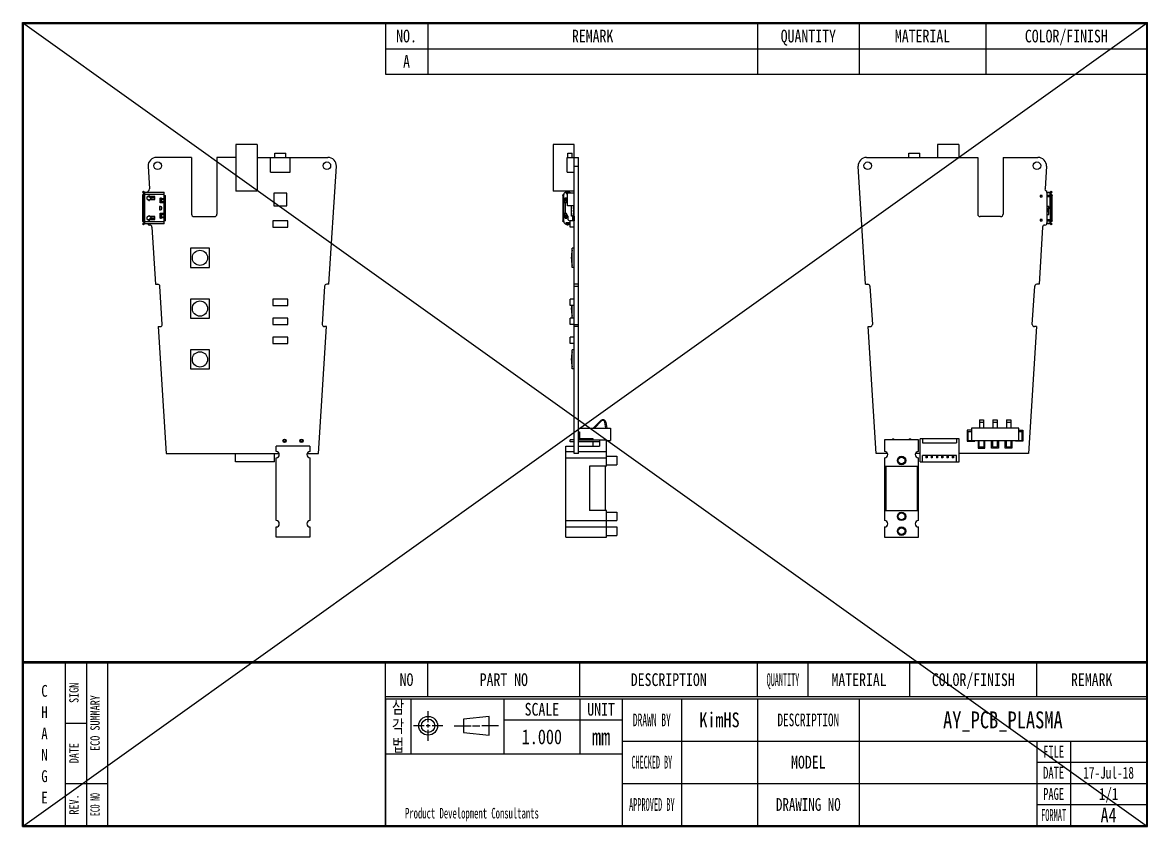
# Model space of a CAD drawing. Header units: millimetres. Extents: x 63 to 960, y -930 to -270.
# Drawn here: x 381.7 to 647.7, y -461.3 to -271.3 of the extents above; entities that cross this region are included whole.
import ezdxf

# ---------------------------------------------------------------- set-up
doc = ezdxf.new("R2010")
doc.units = ezdxf.units.MM
doc.header["$LTSCALE"] = 16.335
doc.layers.get('0').update_dxf_attribs({"linetype": 'CONTINUOUS'})
for name, color, linetype in [('3_ALL_AXES', 7, 'CONTINUOUS'), ('5_ALL_CURVES', 7, 'CONTINUOUS'), ('7_ALL_FEATURES', 7, 'CONTINUOUS')]:
    doc.layers.add(name, color=color, linetype=linetype)
doc.styles.get("Standard").update_dxf_attribs({"font": 'txt', "width": 0.5})
doc.styles.add('TEXTSTYLE_10', font='txt', dxfattribs={"width": 0.75})
doc.styles.add('TEXTSTYLE_3', font='txt', dxfattribs={"width": 0.6})
doc.styles.add('TEXTSTYLE_4', font='txt', dxfattribs={"width": 0.8})
doc.styles.add('TEXTSTYLE_5', font='txt', dxfattribs={"width": 0.55})
doc.styles.add('TEXTSTYLE_6', font='txt', dxfattribs={"width": 0.65})
doc.styles.add('TEXTSTYLE_7', font='txt', dxfattribs={"width": 0.45})
doc.styles.add('TEXTSTYLE_8', font='txt', dxfattribs={"width": 0.7})
doc.styles.add('TEXTSTYLE_9', font='txt', dxfattribs={"width": 0.4})

# ---------------------------------------------------------------- blocks, each defined once
blk = doc.blocks.new('SYMBOL_2_BL0', base_point=(117.48, 33.77))
at = {"color": 3, "linetype": 'Continuous'}
for p, q in [((110.91, 34.68), (110.91, 37.27)), ((125.33, 36.01), (119.3, 35.35)), ((119.3, 35.35), (119.3, 32.2)), ((125.33, 31.54), (125.33, 36.01)), ((109.96, 33.8), (107.42, 33.8)), ((111.38, 33.8), (110.43, 33.8)), ((110.91, 33.36), (110.91, 34.19)), ((110.91, 30.27), (110.91, 32.86)), ((114.39, 33.8), (111.86, 33.8)), ((117.09, 33.8), (121.05, 33.8)), ((119.3, 32.2), (125.33, 31.54)), ((121.36, 33.8), (123.11, 33.8)), ((127.54, 33.8), (123.58, 33.8))]:
    blk.add_line(p, q, dxfattribs=at)
for radius in [2.22, 1.58]:
    blk.add_circle((110.91, 33.8), radius, dxfattribs=at)

msp = doc.modelspace()

# ---------------------------------------------------------------- linework, layer by layer
at = {"color": 7, "linetype": 'Continuous'}
for p, q in [((381.73, -461.26), (381.73, -271.26)), ((381.73, -271.26), (647.73, -271.26)), ((647.73, -461.26), (647.73, -271.26)), ((381.83, -461.16), (381.83, -271.36)), ((381.83, -271.36), (647.63, -271.36)), ((381.93, -461.06), (381.93, -271.46)), ((381.93, -271.46), (647.53, -271.46)), ((647.53, -461.06), (647.53, -271.46)), ((647.63, -461.16), (647.63, -271.36)), ((381.93, -422.28), (647.53, -422.28)), ((381.93, -422.31), (647.53, -422.31)), ((381.93, -422.33), (647.53, -422.33)), ((381.93, -422.36), (647.53, -422.36)), ((381.93, -422.38), (647.53, -422.38)), ((381.93, -422.41), (647.53, -422.41)), ((381.93, -422.43), (647.53, -422.43)), ((381.93, -422.46), (647.53, -422.46)), ((381.93, -422.48), (647.53, -422.48)), ((381.93, -422.51), (647.53, -422.51)), ((381.93, -422.53), (647.53, -422.53)), ((381.93, -422.56), (647.53, -422.56)), ((381.73, -461.26), (647.73, -461.26)), ((381.83, -461.16), (647.63, -461.16)), ((381.93, -461.06), (647.53, -461.06))]:
    msp.add_line(p, q, dxfattribs=at)
at = {"color": 1}
for p, q in [((381.73, -461.26), (647.73, -271.26)), ((381.73, -271.26), (647.73, -461.26))]:
    msp.add_line(p, q, dxfattribs=at)
at = {"color": 2, "linetype": 'Continuous'}
for p, q in [((467.53, -271.46), (647.53, -271.46)), ((467.53, -271.46), (467.53, -283.46)), ((477.53, -271.46), (477.53, -283.46)), ((555.53, -271.46), (555.53, -283.46)), ((579.53, -271.46), (579.53, -283.46)), ((609.53, -271.46), (609.53, -283.46)), ((647.53, -271.46), (647.53, -283.46)), ((467.53, -277.46), (647.53, -277.46)), ((467.53, -283.46), (647.53, -283.46)), ((381.93, -461.06), (381.93, -422.56)), ((381.93, -422.56), (401.93, -422.56)), ((391.93, -461.06), (391.93, -422.56)), ((396.93, -461.06), (396.93, -422.56)), ((401.93, -461.06), (401.93, -422.56)), ((467.53, -430.56), (467.53, -422.56)), ((467.53, -422.56), (647.53, -422.56)), ((477.53, -430.56), (477.53, -422.56)), ((513.53, -430.56), (513.53, -422.56)), ((555.53, -430.56), (555.53, -422.56)), ((567.53, -430.56), (567.53, -422.56)), ((591.53, -430.56), (591.53, -422.56)), ((621.53, -430.56), (621.53, -422.56)), ((647.53, -430.56), (647.53, -422.56)), ((467.53, -430.56), (647.53, -430.56)), ((467.53, -430.56), (647.53, -430.56)), ((467.53, -461.06), (467.53, -430.56)), ((467.53, -431.06), (647.53, -431.06)), ((467.53, -431.06), (467.53, -461.06)), ((473.53, -431.06), (473.53, -444.06)), ((495.53, -431.06), (495.53, -444.06)), ((513.53, -431.06), (513.53, -444.06)), ((523.53, -431.06), (523.53, -461.06)), ((537.53, -431.06), (537.53, -461.06)), ((555.53, -431.06), (555.53, -461.06)), ((579.53, -431.06), (579.53, -461.06)), ((647.53, -431.06), (647.53, -461.06)), ((495.53, -436.06), (523.53, -436.06)), ((391.93, -436.81), (396.93, -436.81)), ((523.53, -441.06), (647.53, -441.06)), ((621.53, -441.06), (621.53, -461.06)), ((629.53, -441.06), (629.53, -461.06)), ((467.53, -444.06), (523.53, -444.06)), ((621.53, -446.06), (647.53, -446.06)), ((391.93, -451.06), (401.93, -451.06)), ((523.53, -451.06), (647.53, -451.06)), ((621.53, -456.06), (647.53, -456.06)), ((381.93, -461.06), (401.93, -461.06)), ((467.53, -461.06), (647.53, -461.06))]:
    msp.add_line(p, q, dxfattribs=at)
at = {"layer": '3_ALL_AXES', "color": 7, "linetype": 'Continuous'}
for p, q in [((516.69, -367.12), (518.44, -365.33)), ((518.58, -365.47), (516.97, -367.12)), ((519.69, -367.12), (519.43, -365.72)), ((519.63, -365.69), (519.9, -367.12)), ((607.98, -365.12), (608.98, -365.12)), ((607.98, -365.12), (607.98, -367.12)), ((607.98, -365.69), (608.98, -365.69)), ((608.98, -365.12), (608.98, -367.12)), ((611.18, -365.12), (612.18, -365.12)), ((611.18, -365.12), (611.18, -367.12)), ((611.18, -365.69), (612.18, -365.69)), ((612.18, -365.12), (612.18, -367.12)), ((614.38, -365.12), (615.38, -365.12)), ((614.38, -365.12), (614.38, -367.12)), ((614.38, -365.69), (615.38, -365.69)), ((615.38, -365.12), (615.38, -367.12)), ((516.69, -369.62), (513.19, -369.62)), ((516.69, -369.87), (516.69, -369.62)), ((593.95, -375.12), (593.95, -369.62)), ((603.2, -375.12), (603.2, -369.62)), ((441.69, -372.62), (441.69, -371.37)), ((449.69, -371.37), (449.69, -372.62)), ((510.19, -392.87), (510.19, -371.37)), ((516.69, -371.37), (516.69, -370.37)), ((519.79, -376.12), (519.79, -369.87)), ((585.58, -369.87), (585.58, -372.62)), ((593.58, -372.62), (593.58, -369.87)), ((432.06, -375.12), (432.06, -373.12)), ((441.31, -375.12), (441.31, -373.12)), ((441.69, -388.97), (441.69, -374.12)), ((449.69, -374.12), (449.69, -388.97)), ((510.19, -372.62), (512.19, -372.62)), ((510.19, -374.12), (519.79, -374.12)), ((513.19, -372.62), (519.79, -372.62)), ((519.79, -373.77), (522.29, -373.77)), ((522.29, -373.77), (522.29, -375.77)), ((585.58, -374.12), (585.58, -388.97)), ((593.58, -388.97), (593.58, -374.12)), ((595.3, -373.62), (595.3, -374.12)), ((595.6, -374.12), (595.3, -374.12)), ((595.6, -373.62), (595.6, -374.12)), ((596.55, -373.62), (596.55, -374.12)), ((596.85, -374.12), (596.55, -374.12)), ((596.85, -373.62), (596.85, -374.12)), ((597.8, -373.62), (597.8, -374.12)), ((598.1, -374.12), (597.8, -374.12)), ((598.1, -373.62), (598.1, -374.12)), ((599.05, -373.62), (599.05, -374.12)), ((599.35, -374.12), (599.05, -374.12)), ((599.35, -373.62), (599.35, -374.12)), ((600.3, -373.62), (600.3, -374.12)), ((600.6, -374.12), (600.3, -374.12)), ((600.6, -373.62), (600.6, -374.12)), ((601.55, -373.62), (601.55, -374.12)), ((601.85, -374.12), (601.55, -374.12)), ((601.85, -373.62), (601.85, -374.12)), ((441.31, -375.12), (432.06, -375.12)), ((519.79, -376.12), (515.79, -376.12)), ((515.79, -376.12), (515.79, -386.62)), ((519.49, -376.12), (519.49, -386.62)), ((519.79, -375.77), (522.29, -375.77)), ((585.58, -376.12), (593.58, -376.12)), ((585.88, -376.12), (585.88, -386.62)), ((593.28, -376.12), (593.28, -386.62)), ((519.79, -386.62), (515.79, -386.62)), ((519.79, -392.87), (519.79, -386.62)), ((519.79, -386.97), (522.29, -386.97)), ((522.29, -386.97), (522.29, -388.97)), ((585.58, -386.62), (593.58, -386.62)), ((441.69, -392.87), (441.69, -390.47)), ((449.69, -390.47), (449.69, -392.87)), ((510.19, -388.97), (522.29, -388.97)), ((510.19, -390.47), (522.29, -390.47)), ((522.29, -390.47), (522.29, -392.47)), ((585.58, -390.47), (585.58, -392.87)), ((593.58, -392.87), (593.58, -390.47)), ((519.79, -392.47), (522.29, -392.47))]:
    msp.add_line(p, q, dxfattribs=at)
for centre, radius in [((413.69, -305.12), 0.9), ((453.69, -305.12), 0.9), ((581.58, -305.12), 0.9), ((621.58, -305.12), 0.9), ((443.69, -370.12), 0.4), ((447.69, -370.12), 0.4), ((589.58, -374.77), 1), ((589.58, -374.77), 0.8), ((589.58, -387.97), 1), ((589.58, -387.97), 0.8), ((589.58, -391.47), 1), ((589.58, -391.47), 0.8)]:
    msp.add_circle(centre, radius, dxfattribs=at)
for centre, radius, start, end in [((518.94, -365.82), 0.7, 10.6458, 135.6458), ((518.94, -365.82), 0.5, 10.6458, 135.6458), ((587.58, -370.12), 0.4, 38.9697, 141.0303), ((591.58, -370.12), 0.4, 38.9697, 141.0303), ((441.69, -373.37), 0.75, 270, 90), ((449.69, -373.37), 0.75, 90, 270), ((585.58, -373.37), 0.75, 270, 90), ((593.58, -373.37), 0.75, 90, 270), ((441.69, -389.72), 0.75, 270, 90), ((449.69, -389.72), 0.75, 90, 270), ((585.58, -389.72), 0.75, 270, 90), ((593.58, -389.72), 0.75, 90, 270)]:
    msp.add_arc(centre, radius, start, end, dxfattribs=at)
at = {"layer": '5_ALL_CURVES', "color": 4, "linetype": 'Continuous'}
for p, q in [((606.08, -367.62), (605.08, -367.62)), ((605.08, -367.62), (605.08, -370.22)), ((617.28, -367.62), (618.28, -367.62)), ((618.28, -367.62), (618.28, -370.22)), ((605.08, -370.22), (606.88, -370.22)), ((606.88, -370.22), (606.88, -370.02)), ((607.68, -370.02), (607.68, -371.82)), ((607.68, -371.82), (609.28, -371.82)), ((609.28, -371.82), (609.28, -370.02)), ((610.88, -371.82), (610.88, -370.02)), ((612.48, -371.82), (610.88, -371.82)), ((612.48, -370.02), (612.48, -371.82)), ((614.08, -371.82), (614.08, -370.02)), ((615.68, -371.82), (614.08, -371.82)), ((615.68, -370.02), (615.68, -371.82)), ((616.48, -370.22), (616.48, -370.02)), ((618.28, -370.22), (616.48, -370.22))]:
    msp.add_line(p, q, dxfattribs=at)
at = {"layer": '7_ALL_FEATURES', "color": 7, "linetype": 'Continuous'}
for p, q in [((432.19, -300.12), (432.19, -311.12)), ((437.19, -300.12), (432.19, -300.12)), ((437.19, -300.12), (437.19, -311.12)), ((507.19, -300.12), (507.19, -311.12)), ((512.19, -300.12), (507.19, -300.12)), ((512.19, -373.12), (512.19, -300.12)), ((598.08, -300.12), (598.08, -303.12)), ((603.08, -300.12), (598.08, -300.12)), ((603.08, -300.12), (603.08, -303.12)), ((421.69, -303.12), (413.43, -303.12)), ((421.69, -303.12), (421.69, -316.52)), ((427.69, -303.12), (427.69, -316.52)), ((432.19, -303.12), (427.69, -303.12)), ((437.19, -303.12), (453.94, -303.12)), ((440.34, -306.62), (440.34, -303.12)), ((441.39, -303.12), (441.39, -302.12)), ((441.39, -302.12), (443.99, -302.12)), ((443.99, -303.12), (443.99, -302.12)), ((445.04, -306.62), (445.04, -303.12)), ((510.49, -306.62), (510.49, -303.12)), ((510.49, -303.12), (513.19, -303.12)), ((510.69, -303.12), (510.69, -302.12)), ((510.69, -302.12), (511.69, -302.12)), ((511.69, -303.12), (511.69, -302.12)), ((513.19, -373.12), (513.19, -303.12)), ((581.32, -303.12), (607.58, -303.12)), ((591.28, -303.12), (591.28, -302.12)), ((591.28, -302.12), (593.88, -302.12)), ((593.88, -303.12), (593.88, -302.12)), ((607.58, -303.12), (607.58, -316.52)), ((613.58, -303.12), (613.58, -316.52)), ((613.58, -303.12), (621.83, -303.12)), ((411.43, -305.24), (411.77, -310.59)), ((454.19, -333.12), (455.94, -305.24)), ((512.19, -305.24), (513.19, -305.24)), ((581.07, -333.12), (579.32, -305.24)), ((623.83, -305.24), (623.5, -310.59)), ((440.34, -306.62), (445.04, -306.62)), ((510.49, -306.62), (512.19, -306.62)), ((410.1, -311.32), (410.34, -311.13)), ((410.46, -311.28), (410.34, -311.13)), ((437.19, -311.12), (432.19, -311.12)), ((512.19, -311.12), (507.19, -311.12)), ((510.7, -311.13), (510.51, -311.13)), ((624.73, -311.37), (624.93, -311.13)), ((624.93, -311.13), (625.16, -311.32)), ((410.3, -311.56), (410.1, -311.32)), ((410.11, -312.12), (410.11, -318.12)), ((410.34, -312.12), (410.11, -312.12)), ((410.23, -311.47), (410.46, -311.28)), ((415.24, -311.92), (410.23, -311.92)), ((410.54, -311.37), (410.3, -311.56)), ((410.34, -312.12), (410.34, -318.12)), ((410.46, -311.28), (410.54, -311.37)), ((410.54, -311.37), (410.54, -318.87)), ((410.54, -311.37), (415.24, -311.37)), ((411.13, -312.59), (411.13, -312.89)), ((411.93, -312.45), (411.21, -312.45)), ((411.54, -312.39), (411.36, -312.39)), ((411.36, -313.09), (411.54, -313.09)), ((411.54, -312.27), (411.54, -312.39)), ((411.54, -312.27), (411.79, -312.27)), ((411.54, -313.09), (411.54, -313.22)), ((411.79, -312.39), (411.79, -312.27)), ((413.01, -312.39), (411.79, -312.39)), ((411.79, -313.22), (411.79, -313.09)), ((411.79, -313.09), (413.01, -313.09)), ((411.93, -312.72), (411.93, -312.39)), ((412.09, -312.87), (412.08, -312.87)), ((412.09, -312.87), (412.24, -312.87)), ((412.24, -312.87), (412.24, -312.39)), ((413.01, -312.41), (412.24, -312.41)), ((412.24, -312.71), (413.01, -312.71)), ((413.01, -312.72), (412.24, -312.72)), ((413.01, -313.09), (413.01, -312.39)), ((414.24, -313.91), (414.24, -312.75)), ((414.24, -312.75), (414.39, -312.75)), ((414.39, -312.75), (414.39, -312.68)), ((414.39, -312.68), (414.54, -312.68)), ((414.52, -312.75), (414.52, -313.91)), ((414.52, -312.75), (414.54, -312.75)), ((414.54, -312.68), (414.54, -313.5)), ((414.54, -312.83), (415.24, -312.83)), ((415.24, -313.06), (414.54, -313.06)), ((414.94, -313.58), (414.64, -313.58)), ((415.24, -313.91), (415.24, -311.37)), ((415.24, -312.12), (415.54, -312.12)), ((415.54, -312.67), (415.24, -312.67)), ((415.24, -313.21), (415.54, -313.21)), ((415.54, -318.12), (415.54, -312.12)), ((441.19, -311.62), (441.19, -314.62)), ((444.19, -311.62), (441.19, -311.62)), ((444.19, -314.62), (444.19, -311.62)), ((509.47, -312.12), (509.47, -318.12)), ((509.71, -311.92), (509.62, -311.92)), ((509.71, -318.32), (509.71, -311.92)), ((510.01, -312.83), (509.71, -312.83)), ((510.03, -312.89), (509.78, -313.06)), ((510.15, -313.58), (509.78, -313.06)), ((509.91, -313.24), (509.91, -313.91)), ((510.22, -313.16), (509.98, -313.34)), ((510.01, -312.83), (510.01, -312.75)), ((510.44, -312.75), (510.01, -312.75)), ((510.4, -313.41), (510.03, -312.89)), ((510.4, -313.41), (510.15, -313.58)), ((510.25, -313.91), (510.59, -313.32)), ((510.26, -311.37), (510.26, -311.67)), ((510.26, -311.37), (510.9, -311.37)), ((510.26, -311.67), (510.59, -311.67)), ((510.26, -311.67), (510.59, -311.67)), ((510.31, -311.28), (510.31, -311.37)), ((510.44, -313.59), (510.44, -312.75)), ((510.59, -314.62), (510.59, -311.62)), ((512.19, -311.62), (510.59, -311.62)), ((510.9, -311.37), (510.9, -311.28)), ((510.9, -311.62), (510.9, -311.37)), ((511.29, -311.53), (511.2, -311.62)), ((511.29, -311.53), (511.38, -311.62)), ((622.33, -312.12), (622.33, -312.42)), ((622.83, -312.12), (622.33, -312.12)), ((622.33, -312.42), (622.83, -312.42)), ((622.83, -312.42), (622.83, -312.12)), ((623.95, -311.37), (624.73, -311.37)), ((623.96, -311.46), (623.96, -318.62)), ((624.73, -311.53), (623.96, -311.53)), ((623.96, -312.06), (624.73, -312.06)), ((625.03, -312.45), (623.96, -312.45)), ((624.73, -315.11), (624.73, -311.37)), ((624.73, -311.37), (624.73, -311.37)), ((624.73, -311.37), (624.96, -311.56)), ((625.03, -311.92), (624.73, -311.92)), ((624.8, -311.28), (625.03, -311.47)), ((624.92, -314.91), (624.92, -312.65)), ((625.16, -312.65), (624.92, -312.65)), ((624.96, -311.56), (625.16, -311.32)), ((624.96, -311.92), (624.96, -312.45)), ((625.16, -318.12), (625.16, -312.12)), ((414.09, -314.71), (414.09, -315.53)), ((414.39, -314.71), (414.09, -314.71)), ((414.09, -315.53), (414.39, -315.53)), ((415.54, -313.91), (414.24, -313.91)), ((414.24, -317.49), (414.24, -316.33)), ((414.24, -316.33), (415.54, -316.33)), ((414.52, -314.74), (414.52, -315.49)), ((414.52, -316.33), (414.52, -317.49)), ((414.64, -315.28), (414.64, -314.96)), ((415.24, -316.33), (415.24, -313.91)), ((415.24, -318.87), (415.24, -316.33)), ((441.19, -314.62), (444.19, -314.62)), ((510.25, -313.91), (509.71, -313.91)), ((509.71, -316.33), (510.25, -316.33)), ((509.91, -316.33), (509.91, -316.99)), ((510.01, -313.91), (510.01, -316.33)), ((510.65, -317.02), (510.25, -316.33)), ((512.19, -314.62), (510.59, -314.62)), ((511.55, -317.04), (511.55, -314.62)), ((511.91, -314.99), (511.91, -315.24)), ((511.91, -314.99), (512.19, -314.99)), ((511.91, -315.24), (512.19, -315.24)), ((511.91, -315.64), (511.91, -315.89)), ((511.91, -315.64), (512.19, -315.64)), ((511.91, -315.89), (512.19, -315.89)), ((511.91, -316.29), (511.91, -316.54)), ((511.91, -316.29), (512.19, -316.29)), ((512.03, -314.62), (512.03, -314.99)), ((512.03, -315.24), (512.03, -315.64)), ((512.03, -315.89), (512.03, -316.29)), ((512.04, -315.24), (512.04, -314.99)), ((512.04, -315.89), (512.04, -315.64)), ((512.04, -316.54), (512.04, -316.29)), ((624.38, -314.77), (623.96, -314.77)), ((624.1, -315.91), (623.96, -315.91)), ((623.96, -315.93), (624.1, -315.93)), ((623.99, -315.36), (624.22, -315.69)), ((624.23, -315.68), (624.01, -315.35)), ((624.12, -315.11), (625.03, -315.11)), ((624.12, -315.13), (625.03, -315.13)), ((624.38, -315.11), (624.38, -314.77)), ((624.38, -316.62), (624.38, -315.13)), ((624.73, -315.13), (624.73, -315.11)), ((624.73, -315.13), (624.73, -317.79)), ((624.92, -314.91), (625.16, -314.91)), ((624.92, -317.59), (624.92, -315.33)), ((625.16, -315.33), (624.92, -315.33)), ((624.96, -315.11), (624.96, -315.13)), ((410.1, -318.92), (410.3, -318.68)), ((410.34, -319.11), (410.1, -318.92)), ((410.11, -318.12), (410.34, -318.12)), ((410.23, -318.32), (415.24, -318.32)), ((410.46, -318.95), (410.23, -318.76)), ((410.54, -318.87), (410.3, -318.68)), ((410.34, -319.11), (410.46, -318.95)), ((410.54, -318.87), (410.46, -318.95)), ((415.24, -318.87), (410.54, -318.87)), ((411.13, -317.34), (411.13, -317.64)), ((411.21, -317.79), (411.93, -317.79)), ((411.54, -317.14), (411.36, -317.14)), ((411.36, -317.84), (411.54, -317.84)), ((411.54, -317.02), (411.54, -317.14)), ((411.54, -317.84), (411.54, -317.97)), ((411.79, -317.96), (411.54, -317.96)), ((411.79, -317.14), (411.79, -317.02)), ((413.01, -317.14), (411.79, -317.14)), ((411.79, -317.97), (411.79, -317.84)), ((411.79, -317.84), (413.01, -317.84)), ((411.8, -319.12), (411.83, -319.12)), ((411.93, -317.84), (411.93, -317.52)), ((412.08, -317.37), (412.09, -317.37)), ((412.24, -317.37), (412.09, -317.37)), ((412.24, -317.84), (412.24, -317.37)), ((413.01, -317.52), (412.24, -317.52)), ((412.24, -317.52), (413.01, -317.52)), ((412.24, -317.82), (413.01, -317.82)), ((413.01, -317.84), (413.01, -317.14)), ((414.39, -317.49), (414.24, -317.49)), ((414.39, -317.56), (414.39, -317.49)), ((414.54, -317.56), (414.39, -317.56)), ((414.52, -317.49), (414.54, -317.49)), ((414.54, -316.73), (414.54, -317.56)), ((414.54, -317.18), (415.24, -317.18)), ((415.24, -317.41), (414.54, -317.41)), ((414.64, -316.65), (414.94, -316.65)), ((415.24, -317.02), (415.54, -317.02)), ((415.24, -317.57), (415.54, -317.57)), ((415.54, -318.12), (415.24, -318.12)), ((422.29, -317.12), (427.09, -317.12)), ((440.94, -318.12), (440.94, -319.62)), ((444.44, -318.12), (440.94, -318.12)), ((444.44, -319.62), (444.44, -318.12)), ((509.62, -318.32), (509.71, -318.32)), ((510.01, -317.41), (509.71, -317.41)), ((509.78, -317.18), (510.15, -316.65)), ((510.03, -317.35), (509.78, -317.18)), ((509.98, -316.9), (510.22, -317.07)), ((510.01, -317.49), (510.01, -317.41)), ((510.01, -317.49), (510.44, -317.49)), ((510.03, -317.35), (510.4, -316.82)), ((510.15, -316.65), (510.4, -316.82)), ((510.9, -318.56), (510.26, -318.56)), ((510.26, -318.57), (510.26, -318.87)), ((510.9, -318.57), (510.26, -318.57)), ((510.9, -318.87), (510.26, -318.87)), ((510.31, -318.87), (510.31, -318.95)), ((510.44, -317.49), (510.44, -316.64)), ((510.51, -319.11), (510.7, -319.11)), ((510.65, -317.02), (510.65, -317.57)), ((510.9, -318.57), (510.9, -318.87)), ((510.9, -318.95), (510.9, -318.87)), ((511.19, -318.38), (511.08, -318.49)), ((511.19, -318.38), (511.08, -318.49)), ((511.08, -318.49), (511.19, -318.6)), ((511.19, -319.62), (511.19, -318.12)), ((512.19, -318.12), (511.19, -318.12)), ((512.16, -317.04), (511.55, -317.04)), ((511.75, -316.91), (511.75, -317.04)), ((511.75, -316.91), (511.98, -316.91)), ((511.76, -316.88), (511.76, -316.91)), ((512.03, -316.88), (511.76, -316.88)), ((511.86, -318.12), (511.86, -317.04)), ((511.91, -316.54), (512.19, -316.54)), ((511.98, -317.04), (511.98, -316.88)), ((512.03, -316.54), (512.03, -316.88)), ((512.16, -317.04), (512.16, -318.12)), ((512.19, -317.82), (512.16, -317.82)), ((612.98, -317.12), (608.18, -317.12)), ((622.33, -317.82), (622.33, -318.12)), ((622.83, -317.82), (622.33, -317.82)), ((622.33, -318.12), (622.83, -318.12)), ((622.83, -318.12), (622.83, -317.82)), ((623.43, -319.12), (623.46, -319.12)), ((624.73, -318.87), (623.89, -318.87)), ((623.95, -318.71), (624.73, -318.71)), ((623.96, -316.62), (624.38, -316.62)), ((623.96, -317.79), (625.03, -317.79)), ((624.73, -318.18), (623.96, -318.18)), ((624.73, -318.87), (624.73, -317.79)), ((624.73, -318.32), (625.03, -318.32)), ((624.73, -318.87), (624.96, -318.68)), ((624.73, -318.87), (624.93, -319.11)), ((625.03, -318.76), (624.8, -318.95)), ((624.92, -317.59), (625.16, -317.59)), ((625.16, -318.92), (624.93, -319.11)), ((624.96, -317.79), (624.96, -318.32)), ((624.96, -318.68), (625.16, -318.92)), ((412.33, -319.59), (413.18, -333.12)), ((440.94, -319.62), (444.44, -319.62)), ((512.19, -319.62), (511.19, -319.62)), ((622.93, -319.59), (622.08, -333.12)), ((421.44, -324.62), (421.44, -329.12)), ((425.94, -324.62), (421.44, -324.62)), ((425.94, -329.12), (425.94, -324.62)), ((511.49, -326.84), (511.49, -326.89)), ((511.69, -329.12), (511.69, -324.62)), ((512.19, -324.62), (511.69, -324.62)), ((421.44, -329.12), (425.94, -329.12)), ((512.19, -329.12), (511.69, -329.12)), ((413.18, -333.12), (413.71, -333.12)), ((414.77, -342.59), (414.21, -333.59)), ((453.16, -333.59), (452.6, -342.59)), ((454.19, -333.12), (453.66, -333.12)), ((513.19, -333.12), (512.19, -333.12)), ((512.19, -333.59), (513.19, -333.59)), ((581.07, -333.12), (581.6, -333.12)), ((582.1, -333.59), (582.67, -342.59)), ((620.49, -342.59), (621.05, -333.59)), ((622.08, -333.12), (621.55, -333.12)), ((421.44, -336.62), (421.44, -341.12)), ((425.94, -336.62), (421.44, -336.62)), ((425.94, -341.12), (425.94, -336.62)), ((440.94, -336.62), (440.94, -338.12)), ((444.44, -336.62), (440.94, -336.62)), ((444.44, -338.12), (444.44, -336.62)), ((511.19, -338.12), (511.19, -336.62)), ((512.19, -336.62), (511.19, -336.62)), ((440.94, -338.12), (444.44, -338.12)), ((512.19, -338.12), (511.19, -338.12)), ((511.49, -338.84), (511.49, -338.89)), ((511.69, -341.12), (511.69, -338.12)), ((413.81, -343.12), (415.69, -373.12)), ((413.81, -343.12), (414.28, -343.12)), ((421.44, -341.12), (425.94, -341.12)), ((444.44, -341.12), (440.94, -341.12)), ((440.94, -341.12), (440.94, -342.62)), ((440.94, -342.62), (444.44, -342.62)), ((444.44, -342.62), (444.44, -341.12)), ((451.69, -373.12), (453.57, -343.12)), ((453.57, -343.12), (453.1, -343.12)), ((511.19, -342.62), (511.19, -341.12)), ((512.19, -341.12), (511.19, -341.12)), ((512.19, -342.62), (511.19, -342.62)), ((512.19, -342.59), (513.19, -342.59)), ((513.19, -343.12), (512.19, -343.12)), ((583.58, -373.12), (581.7, -343.12)), ((581.7, -343.12), (582.17, -343.12)), ((621.46, -343.12), (619.58, -373.12)), ((621.46, -343.12), (620.99, -343.12)), ((444.44, -345.62), (440.94, -345.62)), ((440.94, -345.62), (440.94, -347.12)), ((444.44, -347.12), (444.44, -345.62)), ((511.19, -347.12), (511.19, -345.62)), ((512.19, -345.62), (511.19, -345.62)), ((440.94, -347.12), (444.44, -347.12)), ((512.19, -347.12), (511.19, -347.12)), ((421.44, -348.62), (421.44, -353.12)), ((425.94, -348.62), (421.44, -348.62)), ((425.94, -353.12), (425.94, -348.62)), ((511.49, -350.84), (511.49, -350.89)), ((511.69, -353.12), (511.69, -348.62)), ((512.19, -348.62), (511.69, -348.62)), ((421.44, -353.12), (425.94, -353.12)), ((512.19, -353.12), (511.69, -353.12)), ((513.19, -367.12), (520.79, -367.12)), ((513.19, -368.02), (513.39, -368.02)), ((513.39, -368.02), (513.39, -369.62)), ((520.79, -367.12), (520.79, -370.02)), ((603.2, -369.62), (593.95, -369.62)), ((594.55, -369.62), (594.55, -370.62)), ((602.6, -369.62), (602.6, -370.62)), ((606.08, -368.02), (605.28, -368.02)), ((605.28, -368.02), (605.28, -370.02)), ((617.28, -367.12), (606.08, -367.12)), ((606.08, -367.12), (606.08, -370.02)), ((617.28, -370.02), (617.28, -367.12)), ((618.08, -368.02), (617.28, -368.02)), ((618.08, -370.02), (618.08, -368.02)), ((449.69, -371.37), (441.69, -371.37)), ((443.38, -369.87), (444, -369.87)), ((447.38, -369.87), (448, -369.87)), ((510.19, -371.37), (512.19, -371.37)), ((512.19, -369.87), (511.19, -369.87)), ((511.19, -370.37), (511.19, -369.87)), ((512.19, -370.37), (511.19, -370.37)), ((513.19, -369.87), (519.79, -369.87)), ((518.19, -370.37), (513.19, -370.37)), ((513.19, -371.37), (518.19, -371.37)), ((518.19, -369.87), (518.19, -371.37)), ((519.79, -370.02), (520.79, -370.02)), ((593.58, -369.87), (585.58, -369.87)), ((594.55, -370.62), (602.6, -370.62)), ((605.28, -370.02), (618.08, -370.02)), ((607.88, -370.02), (607.88, -371.52)), ((607.88, -371.52), (609.08, -371.52)), ((609.08, -371.52), (609.08, -370.02)), ((611.08, -370.02), (611.08, -371.52)), ((611.08, -371.52), (612.28, -371.52)), ((612.28, -371.52), (612.28, -370.02)), ((614.28, -370.02), (614.28, -371.52)), ((614.28, -371.52), (615.48, -371.52)), ((615.48, -371.52), (615.48, -370.02)), ((415.69, -373.12), (442.39, -373.12)), ((448.98, -373.12), (451.69, -373.12)), ((513.19, -373.12), (512.19, -373.12)), ((586.28, -373.12), (583.58, -373.12)), ((593.95, -373.12), (592.87, -373.12)), ((602.6, -373.62), (594.55, -373.62)), ((594.55, -375.12), (594.55, -373.62)), ((602.6, -375.12), (602.6, -373.62)), ((619.58, -373.12), (603.2, -373.12)), ((593.95, -375.12), (603.2, -375.12)), ((449.69, -392.87), (441.69, -392.87)), ((510.19, -392.87), (519.79, -392.87)), ((585.58, -392.87), (593.58, -392.87))]:
    msp.add_line(p, q, dxfattribs=at)
for centre, radius in [((423.69, -326.87), 1.8), ((423.69, -338.87), 1.8), ((423.69, -350.87), 1.8), ((443.69, -370.12), 0.25), ((447.69, -370.12), 0.25)]:
    msp.add_circle(centre, radius, dxfattribs=at)
for centre, radius, start, end in [((413.43, -305.12), 2, 90, 183.5858), ((453.94, -305.12), 2, 356.4142, 90), ((581.32, -305.12), 2, 90, 183.5858), ((621.83, -305.12), 2, 356.4142, 90), ((411.8, -311.46), 0.5, 122.1575, 168.7013), ((411.27, -310.62), 0.5, 302.1575, 3.5858), ((623.99, -310.62), 0.5, 176.4142, 237.8425), ((623.46, -311.46), 0.5, 0, 57.8425), ((410.54, -311.37), 0.301, 219.6844, 270.0595), ((411.66, -312.27), 0.125, 0, 180), ((411.66, -313.22), 0.125, 180, 360), ((412.08, -312.72), 0.15, 180.0647, 269.9353), ((510.26, -311.92), 0.551, 90.0511, 179.9489), ((510.11, -312.83), 0.4, 180.0006, 214.9994), ((510.11, -312.83), 0.1, 180.0016, 214.9984), ((510.26, -312.02), 0.35, 90.0511, 105.7271), ((510.26, -311.92), 0.25, 90.0555, 111.9257), ((510.9, -311.92), 0.55, 45.0018, 89.9982), ((624.73, -311.37), 0.301, 270.0572, 320.3156), ((414.39, -314.96), 0.25, 0.0555, 89.9445), ((414.39, -315.28), 0.25, 270.0555, 359.9445), ((422.29, -316.52), 0.6, 180, 270), ((427.09, -316.52), 0.6, 270, 0), ((608.18, -316.52), 0.6, 180, 270), ((612.98, -316.52), 0.6, 270, 0), ((624.1, -315.77), 0.16, 270.0632, 359.9368), ((624.1, -315.77), 0.14, 270.0664, 359.9336), ((624.1, -315.77), 0.14, 0.0011, 34.5075), ((624.1, -315.77), 0.16, 0.001, 34.5076), ((410.54, -318.87), 0.301, 89.9027, 140.3156), ((411.8, -318.62), 0.5, 210.1221, 270), ((411.66, -317.02), 0.125, 0, 180), ((411.66, -317.97), 0.125, 180, 360), ((411.83, -319.62), 0.5, 3.5858, 90), ((412.08, -317.52), 0.15, 90.0646, 179.9353), ((510.11, -317.41), 0.4, 145.0006, 179.9994), ((510.26, -318.32), 0.551, 180.0511, 269.9489), ((510.11, -317.41), 0.1, 145.0016, 179.9984), ((510.26, -318.21), 0.35, 254.2729, 269.9489), ((510.26, -318.32), 0.25, 248.0743, 269.9445), ((511.2, -317.57), 0.551, 180.0511, 269.9489), ((510.9, -318.32), 0.25, 270.0023, 314.9977), ((510.9, -318.31), 0.25, 270.0021, 314.9979), ((510.9, -318.32), 0.55, 270.0018, 301.5142), ((623.43, -319.62), 0.5, 90, 176.4142), ((623.46, -318.62), 0.5, 270, 0), ((624.73, -318.87), 0.301, 39.6844, 89.9428), ((519.49, -326.84), 8, 167.1604, 180), ((519.49, -326.89), 8, 180, 192.8396), ((413.71, -333.62), 0.5, 3.5858, 90), ((453.66, -333.62), 0.5, 90, 176.4142), ((581.6, -333.62), 0.5, 3.5858, 90), ((621.55, -333.62), 0.5, 90, 176.4142), ((519.49, -338.84), 8, 174.7795, 180), ((519.49, -338.89), 8, 180, 192.8396), ((414.28, -342.62), 0.5, 270, 3.5858), ((453.1, -342.62), 0.5, 176.4142, 270), ((582.17, -342.62), 0.5, 270, 3.5858), ((620.99, -342.62), 0.5, 176.4142, 270), ((519.49, -350.84), 8, 167.1604, 180), ((519.49, -350.89), 8, 180, 192.8396)]:
    msp.add_arc(centre, radius, start, end, dxfattribs=at)
for points, knots in [([(510.31, -311.28), (510.31, -311.27), (510.31, -311.25), (510.33, -311.22), (510.34, -311.19), (510.38, -311.16), (510.43, -311.13), (510.49, -311.13), (510.51, -311.13)], [0, 0, 0, 0, 0.0302652, 0.061313, 0.0937082, 0.1278063, 0.2007616, 0.2781958, 0.2781958, 0.2781958, 0.2781958]), ([(510.7, -311.13), (510.73, -311.13), (510.78, -311.13), (510.84, -311.16), (510.87, -311.19), (510.89, -311.22), (510.9, -311.25), (510.9, -311.27), (510.9, -311.28)], [0, 0, 0, 0, 0.0774342, 0.1503894, 0.1844875, 0.2168827, 0.2479306, 0.2781958, 0.2781958, 0.2781958, 0.2781958]), ([(410.23, -311.92), (410.22, -311.92), (410.21, -311.92), (410.18, -311.93), (410.16, -311.95), (410.14, -311.98), (410.13, -312.01), (410.11, -312.05), (410.11, -312.09), (410.11, -312.12)], [0, 0, 0, 0, 0.0246323, 0.0506628, 0.0790629, 0.1103034, 0.1443519, 0.1807927, 0.257922, 0.257922, 0.257922, 0.257922]), ([(410.34, -312.12), (410.34, -312.09), (410.34, -312.05), (410.36, -312.01), (410.38, -311.98), (410.39, -311.95), (410.42, -311.93), (410.44, -311.92), (410.46, -311.92), (410.47, -311.92)], [0, 0, 0, 0, 0.0771293, 0.1135701, 0.1476186, 0.1788591, 0.2072592, 0.2332898, 0.257922, 0.257922, 0.257922, 0.257922]), ([(411.36, -312.39), (411.34, -312.39), (411.28, -312.4), (411.2, -312.44), (411.14, -312.51), (411.13, -312.57), (411.13, -312.59)], [0, 0, 0, 0, 0.082627, 0.1767442, 0.2653948, 0.3366545, 0.3366545, 0.3366545, 0.3366545]), ([(411.13, -312.89), (411.13, -312.92), (411.14, -312.97), (411.2, -313.04), (411.28, -313.08), (411.34, -313.09), (411.36, -313.09)], [0, 0, 0, 0, 0.0711468, 0.159793, 0.2539176, 0.3366548, 0.3366548, 0.3366548, 0.3366548]), ([(414.64, -313.58), (414.62, -313.58), (414.6, -313.58), (414.56, -313.56), (414.54, -313.53), (414.54, -313.51), (414.54, -313.5)], [0, 0, 0, 0, 0.0387633, 0.0756609, 0.1098289, 0.1421051, 0.1421051, 0.1421051, 0.1421051]), ([(415.24, -313.34), (415.24, -313.35), (415.23, -313.39), (415.21, -313.43), (415.19, -313.48), (415.15, -313.51), (415.1, -313.54), (415.03, -313.57), (414.97, -313.58), (414.94, -313.58)], [0, 0, 0, 0, 0.0482845, 0.0974499, 0.1481783, 0.2008909, 0.2556692, 0.3122843, 0.4286075, 0.4286075, 0.4286075, 0.4286075]), ([(509.47, -312.12), (509.47, -312.09), (509.47, -312.05), (509.49, -312.01), (509.51, -311.97), (509.53, -311.95), (509.56, -311.93), (509.59, -311.92), (509.61, -311.92), (509.62, -311.92)], [0, 0, 0, 0, 0.0774621, 0.1149285, 0.1509362, 0.1852844, 0.2180216, 0.2494895, 0.2802196, 0.2802196, 0.2802196, 0.2802196]), ([(624.8, -312.45), (624.81, -312.45), (624.82, -312.45), (624.85, -312.46), (624.87, -312.48), (624.89, -312.51), (624.9, -312.54), (624.92, -312.58), (624.92, -312.62), (624.92, -312.65)], [0, 0, 0, 0, 0.0246323, 0.0506628, 0.0790629, 0.1103034, 0.1443519, 0.1807927, 0.257922, 0.257922, 0.257922, 0.257922]), ([(625.03, -311.92), (625.04, -311.92), (625.06, -311.92), (625.08, -311.93), (625.1, -311.95), (625.12, -311.98), (625.14, -312.01), (625.15, -312.05), (625.16, -312.09), (625.16, -312.12)], [0, 0, 0, 0, 0.0246323, 0.0506628, 0.0790629, 0.1103034, 0.1443519, 0.1807927, 0.257922, 0.257922, 0.257922, 0.257922]), ([(625.16, -312.65), (625.16, -312.62), (625.15, -312.58), (625.14, -312.54), (625.12, -312.51), (625.1, -312.48), (625.08, -312.46), (625.06, -312.45), (625.04, -312.45), (625.03, -312.45)], [0, 0, 0, 0, 0.0771293, 0.1135701, 0.1476186, 0.1788591, 0.2072592, 0.2332898, 0.257922, 0.257922, 0.257922, 0.257922]), ([(624.12, -315.11), (624.1, -315.11), (624.04, -315.12), (623.98, -315.18), (623.96, -315.24), (623.96, -315.27)], [0, 0, 0, 0, 0.0798908, 0.1714362, 0.2479768, 0.2479768, 0.2479768, 0.2479768]), ([(623.98, -315.27), (623.98, -315.24), (624, -315.19), (624.05, -315.14), (624.1, -315.13), (624.12, -315.13)], [0, 0, 0, 0, 0.0669633, 0.147781, 0.216948, 0.216948, 0.216948, 0.216948]), ([(624.01, -315.35), (623.99, -315.33), (623.98, -315.3), (623.98, -315.27), (623.98, -315.27)], [0, 0, 0, 0, 0.06916698, 0.08351939, 0.08351939, 0.08351939, 0.08351939]), ([(624.92, -314.91), (624.92, -314.93), (624.92, -314.97), (624.9, -315.02), (624.89, -315.05), (624.87, -315.07), (624.85, -315.09), (624.82, -315.1), (624.81, -315.11), (624.8, -315.11)], [0, 0, 0, 0, 0.0771293, 0.1135701, 0.1476186, 0.1788591, 0.2072592, 0.2332898, 0.257922, 0.257922, 0.257922, 0.257922]), ([(624.8, -315.13), (624.81, -315.13), (624.82, -315.13), (624.85, -315.14), (624.87, -315.16), (624.89, -315.19), (624.9, -315.22), (624.92, -315.26), (624.92, -315.3), (624.92, -315.33)], [0, 0, 0, 0, 0.0246323, 0.0506628, 0.0790629, 0.1103034, 0.1443519, 0.1807927, 0.257922, 0.257922, 0.257922, 0.257922]), ([(625.03, -315.11), (625.04, -315.11), (625.06, -315.1), (625.08, -315.09), (625.1, -315.07), (625.12, -315.05), (625.14, -315.02), (625.15, -314.97), (625.16, -314.93), (625.16, -314.91)], [0, 0, 0, 0, 0.0246323, 0.0506628, 0.0790629, 0.1103034, 0.1443519, 0.1807927, 0.257922, 0.257922, 0.257922, 0.257922]), ([(625.16, -315.33), (625.16, -315.3), (625.15, -315.26), (625.14, -315.22), (625.12, -315.19), (625.1, -315.16), (625.08, -315.14), (625.06, -315.13), (625.04, -315.13), (625.03, -315.13)], [0, 0, 0, 0, 0.0771293, 0.1135701, 0.1476186, 0.1788591, 0.2072592, 0.2332898, 0.257922, 0.257922, 0.257922, 0.257922]), ([(410.11, -318.12), (410.11, -318.14), (410.11, -318.18), (410.13, -318.23), (410.14, -318.26), (410.16, -318.28), (410.18, -318.3), (410.21, -318.31), (410.22, -318.32), (410.23, -318.32)], [0, 0, 0, 0, 0.0771293, 0.1135701, 0.1476186, 0.1788591, 0.2072592, 0.2332898, 0.257922, 0.257922, 0.257922, 0.257922]), ([(410.47, -318.32), (410.46, -318.32), (410.44, -318.31), (410.42, -318.3), (410.39, -318.28), (410.38, -318.26), (410.36, -318.23), (410.34, -318.18), (410.34, -318.14), (410.34, -318.12)], [0, 0, 0, 0, 0.0246323, 0.0506628, 0.0790629, 0.1103034, 0.1443519, 0.1807927, 0.257922, 0.257922, 0.257922, 0.257922]), ([(411.36, -317.14), (411.34, -317.14), (411.28, -317.15), (411.2, -317.19), (411.14, -317.26), (411.13, -317.32), (411.13, -317.34)], [0, 0, 0, 0, 0.082627, 0.1767442, 0.2653948, 0.3366545, 0.3366545, 0.3366545, 0.3366545]), ([(411.13, -317.64), (411.13, -317.67), (411.14, -317.72), (411.2, -317.79), (411.28, -317.83), (411.34, -317.84), (411.36, -317.84)], [0, 0, 0, 0, 0.0711468, 0.159793, 0.2539176, 0.3366548, 0.3366548, 0.3366548, 0.3366548]), ([(414.54, -316.73), (414.54, -316.72), (414.54, -316.7), (414.56, -316.67), (414.6, -316.65), (414.62, -316.65), (414.64, -316.65)], [0, 0, 0, 0, 0.0322763, 0.0664443, 0.1033418, 0.1421051, 0.1421051, 0.1421051, 0.1421051]), ([(414.94, -316.65), (414.97, -316.65), (415.03, -316.66), (415.1, -316.69), (415.15, -316.72), (415.19, -316.76), (415.21, -316.8), (415.23, -316.85), (415.24, -316.88), (415.24, -316.9)], [0, 0, 0, 0, 0.1163232, 0.1729383, 0.2277166, 0.2804292, 0.3311576, 0.380323, 0.4286075, 0.4286075, 0.4286075, 0.4286075]), ([(509.62, -318.32), (509.61, -318.32), (509.59, -318.31), (509.56, -318.3), (509.53, -318.28), (509.51, -318.26), (509.49, -318.23), (509.47, -318.18), (509.47, -318.14), (509.47, -318.12)], [0, 0, 0, 0, 0.0307301, 0.062198, 0.0949351, 0.1292834, 0.1652911, 0.2027575, 0.2802196, 0.2802196, 0.2802196, 0.2802196]), ([(510.51, -319.11), (510.49, -319.11), (510.43, -319.1), (510.38, -319.07), (510.34, -319.04), (510.33, -319.01), (510.31, -318.98), (510.31, -318.96), (510.31, -318.95)], [0, 0, 0, 0, 0.0774342, 0.1503894, 0.1844875, 0.2168827, 0.2479306, 0.2781958, 0.2781958, 0.2781958, 0.2781958]), ([(510.9, -318.95), (510.9, -318.96), (510.9, -318.98), (510.89, -319.01), (510.87, -319.04), (510.84, -319.07), (510.78, -319.1), (510.73, -319.11), (510.7, -319.11)], [0, 0, 0, 0, 0.0302652, 0.061313, 0.0937082, 0.1278063, 0.2007616, 0.2781958, 0.2781958, 0.2781958, 0.2781958]), ([(512.19, -317.72), (512.19, -317.72), (512.18, -317.73), (512.17, -317.74), (512.16, -317.75)], [0, 0, 0, 0, 0.01167856, 0.04558121, 0.04558121, 0.04558121, 0.04558121]), ([(624.92, -317.59), (624.92, -317.61), (624.92, -317.65), (624.9, -317.7), (624.89, -317.73), (624.87, -317.75), (624.85, -317.77), (624.82, -317.78), (624.81, -317.79), (624.8, -317.79)], [0, 0, 0, 0, 0.0771293, 0.1135701, 0.1476186, 0.1788591, 0.2072592, 0.2332898, 0.257922, 0.257922, 0.257922, 0.257922]), ([(625.03, -317.79), (625.04, -317.79), (625.06, -317.78), (625.08, -317.77), (625.1, -317.75), (625.12, -317.73), (625.14, -317.7), (625.15, -317.65), (625.16, -317.61), (625.16, -317.59)], [0, 0, 0, 0, 0.0246323, 0.0506628, 0.0790629, 0.1103034, 0.1443519, 0.1807927, 0.257922, 0.257922, 0.257922, 0.257922]), ([(625.16, -318.12), (625.16, -318.14), (625.15, -318.18), (625.14, -318.23), (625.12, -318.26), (625.1, -318.28), (625.08, -318.3), (625.06, -318.31), (625.04, -318.32), (625.03, -318.32)], [0, 0, 0, 0, 0.0771293, 0.1135701, 0.1476186, 0.1788591, 0.2072592, 0.2332898, 0.257922, 0.257922, 0.257922, 0.257922])]:
    msp.add_open_spline(points, degree=3, knots=knots, dxfattribs=at)

# ---------------------------------------------------------------- block references
at = {"color": 2, "linetype": 'Continuous'}
msp.add_blockref('SYMBOL_2_BL0', (484.21, -437.48), dxfattribs=at)

# ---------------------------------------------------------------- texts
at = {"color": 2, "linetype": 'Continuous', "attachment_point": 2}
for s, insert, char_height, width, line_spacing_factor, style in [('NO.', (472.53, -272.96), 3, 7.2, 0.9, 'TEXTSTYLE_4'), ('REMARK', (516.53, -272.96), 3, 14.4, 0.9, 'TEXTSTYLE_4'), ('QUANTITY', (567.53, -272.96), 3, 19.2, 0.9, 'TEXTSTYLE_4'), ('MATERIAL', (594.53, -272.96), 3, 19.2, 0.9, 'TEXTSTYLE_4'), ('COLOR/FINISH', (628.53, -272.96), 3, 28.8, 0.9, 'TEXTSTYLE_4'), ('NO', (472.53, -425.06), 3, 4.8, 0.9, 'TEXTSTYLE_4'), ('PART NO', (495.53, -425.06), 3, 16.8, 0.9, 'TEXTSTYLE_4'), ('DESCRIPTION', (534.53, -425.06), 3, 26.4, 0.9, 'TEXTSTYLE_4'), ('QUANTITY', (561.53, -425.06), 3, 10.8, 0.84, 'TEXTSTYLE_7'), ('MATERIAL', (579.53, -425.06), 3, 19.2, 0.9, 'TEXTSTYLE_4'), ('COLOR/FINISH', (606.53, -425.06), 3, 28.8, 0.9, 'TEXTSTYLE_4'), ('REMARK', (634.53, -425.06), 3, 14.4, 0.9, 'TEXTSTYLE_4'), ('C\\PH\\PA\\PN\\PG\\PE', (386.93, -427.81), 2.8, 2.24, 1.08, 'TEXTSTYLE_4'), ('삼\\P각\\P법', (470.53, -431.56), 3, 2.8, 0.9, 'TEXTSTYLE_4'), ('SCALE', (504.53, -432.06), 3, 12, 0.9, 'TEXTSTYLE_4'), ('UNIT', (518.53, -432.06), 3, 9.6, 0.9, 'TEXTSTYLE_4'), ('DRAWN BY', (530.53, -434.56), 3, 13.2, 0.9, 'TEXTSTYLE_5'), ('DESCRIPTION', (567.53, -434.56), 3, 21.45, 0.9, 'TEXTSTYLE_6'), ('FILE', (625.53, -442.16), 2.8, 7.28, 0.9, 'TEXTSTYLE_6'), ('CHECKED BY', (530.53, -444.56), 3, 13.5, 0.9, 'TEXTSTYLE_7'), ('MODEL', (567.53, -444.56), 3, 12, 0.9, 'TEXTSTYLE_4'), ('DATE', (625.53, -447.16), 2.8, 7.28, 0.9, 'TEXTSTYLE_6'), ('17-Jul-18', (638.53, -447.16), 2.8, 17.64, 0.9, 'TEXTSTYLE_8'), ('PAGE', (625.53, -452.16), 2.8, 7.28, 0.9, 'TEXTSTYLE_6'), ('1/1', (638.53, -452.16), 2.8, 6.72, 0.9, 'TEXTSTYLE_4'), ('APPROVED BY', (530.53, -454.56), 3, 13.2, 0.9, 'TEXTSTYLE_9'), ('DRAWING NO', (567.53, -454.56), 3, 22.5, 0.9, 'TEXTSTYLE_10'), ('FORMAT', (625.53, -457.16), 2.8, 7.56, 0.9, 'TEXTSTYLE_7'), ('A4', (638.53, -456.81), 3.5, 5.6, 0.9, 'TEXTSTYLE_4')]:
    msp.add_mtext(s, dxfattribs=dict(at, insert=insert, char_height=char_height, width=width, line_spacing_factor=line_spacing_factor, style=style))
at = {"color": 6, "linetype": 'Continuous', "insert": (472.53, -278.96), "char_height": 3, "width": 2.4, "attachment_point": 2, "line_spacing_factor": 0.9, "style": 'TEXTSTYLE_4'}
msp.add_mtext('A', dxfattribs=at)
at = {"color": 2, "linetype": 'Continuous', "char_height": 2.2, "attachment_point": 2, "rotation": 90, "line_spacing_factor": 0.9, "style": 'TEXTSTYLE_4'}
for s, insert, width in [('SIGN', (392.78, -429.68), 7.04), ('ECO SUMMARY', (397.78, -436.81), 19.36), ('DATE', (392.78, -443.93), 7.04), ('REV.', (392.78, -456.06), 7.04)]:
    msp.add_mtext(s, dxfattribs=dict(at, insert=insert, width=width))
at = {"color": 7, "linetype": 'Continuous', "line_spacing_factor": 0.9}
for s, insert, char_height, width, attachment_point, style in [('KimHS', (546.53, -434.31), 3.5, 14, 2, 'TEXTSTYLE_4'), ('AY_PCB_PLASMA', (613.53, -434.06), 4, 41.6, 2, 'TEXTSTYLE_4'), ('1.000', (504.53, -438.31), 3.5, 14, 2, 'TEXTSTYLE_4'), ('mm', (518.53, -438.06), 4, 6.4, 2, 'TEXTSTYLE_4'), ('Product Development Consultants', (472.17, -456.86), 2.5, 46.5, 1, 'TEXTSTYLE_3')]:
    msp.add_mtext(s, dxfattribs=dict(at, insert=insert, char_height=char_height, width=width, attachment_point=attachment_point, style=style))
at = {"color": 2, "linetype": 'Continuous', "insert": (397.78, -456.06), "char_height": 2.2, "width": 6.6, "attachment_point": 2, "rotation": 90, "line_spacing_factor": 0.9}
msp.add_mtext('ECO NO', dxfattribs=at)

doc.saveas('drawing.dxf')
